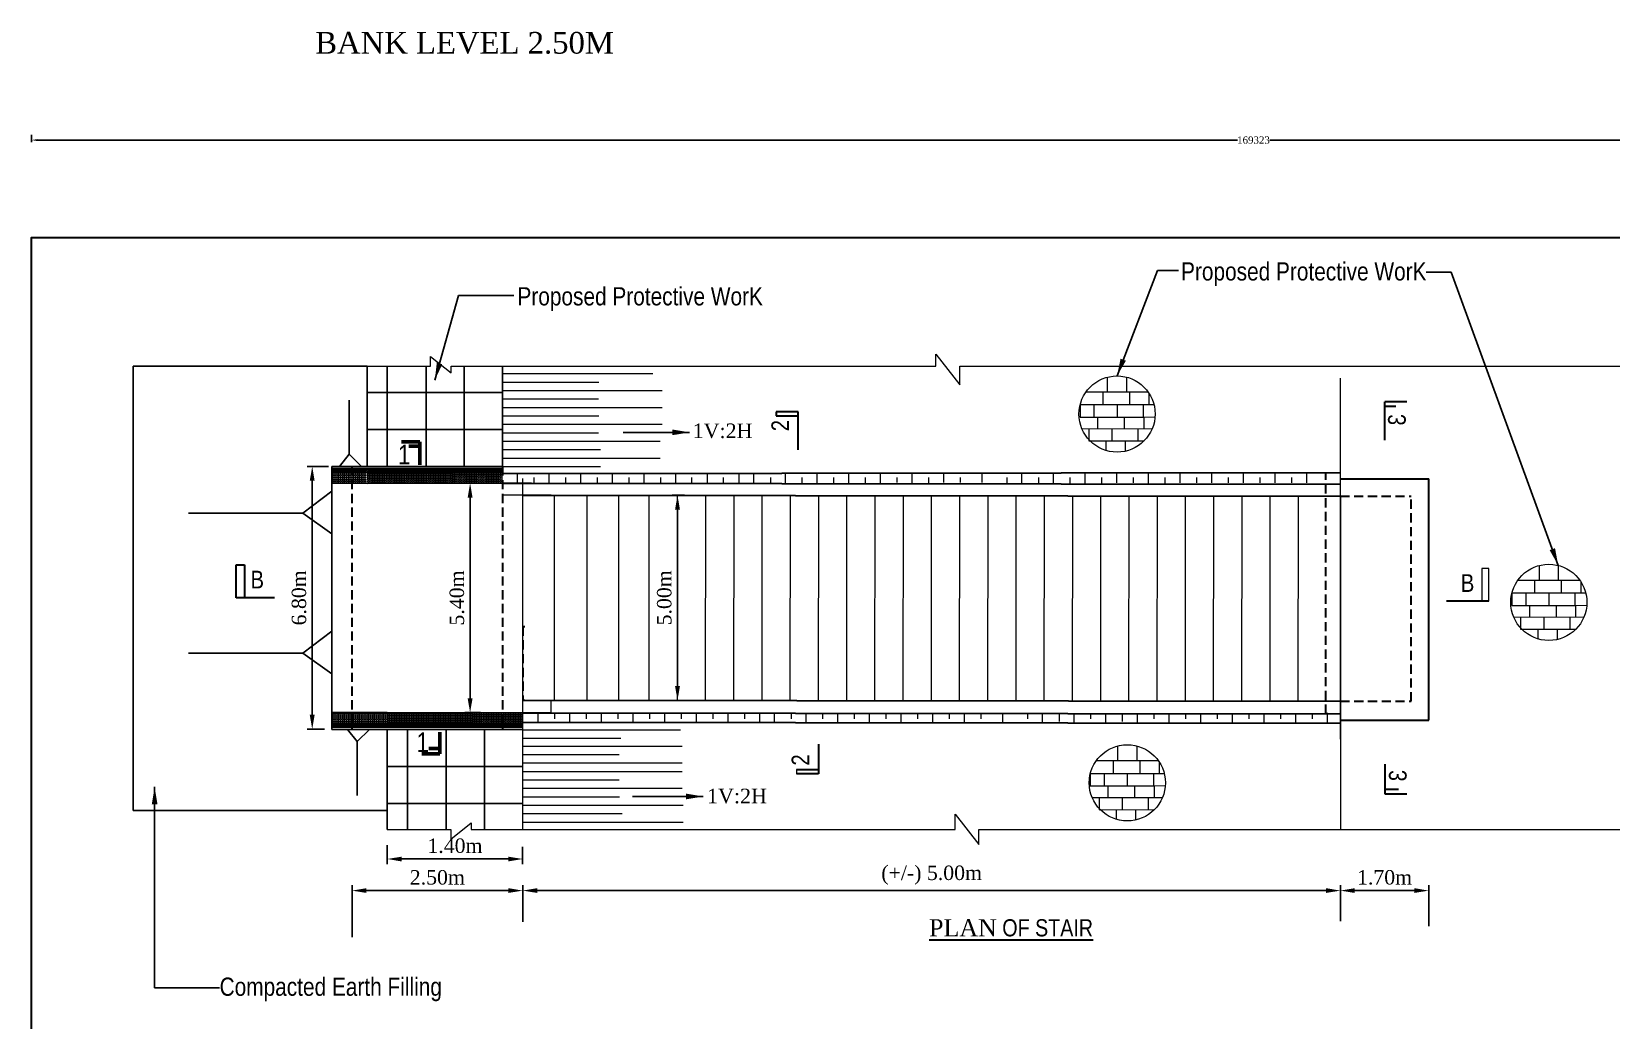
# Model space of a CAD drawing. Header units: metres. Extents: x -1354 to 3686, y -9962 to -7697.
# Drawn here: x 2521.2 to 2630.7, y -7777.9 to -7709.4 of the extents above; entities that cross this region are included whole.
import ezdxf

# ---------------------------------------------------------------- set-up
doc = ezdxf.new("R2010")
doc.units = ezdxf.units.M
doc.linetypes.add('DASHEDX2', pattern=[38.1, 25.4, -12.7])
doc.layers.add('Blocks', color=11, linetype='Continuous', lineweight=9)
doc.layers.add('Layer1', color=7, linetype='Continuous', lineweight=13)
doc.layers.add('LINE', color=7, linetype='Continuous')
doc.styles.get("Standard").update_dxf_attribs({"font": 'times.ttf'})
doc.styles.add('TIMES', font='ARIALN.TTF')
doc.dimstyles.get("Standard").update_dxf_attribs({"dimtxt": 0.5, "dimasz": 0.4075, "dimexe": 0.364, "dimexo": 0.219, "dimgap": 0.09, "dimtad": 0, "dimdec": 0, "dimlfac": 1000, "dimzin": 0, "dimdsep": 46, "dimtxsty": 'Standard', "dimcen": 0.09, "dimadec": 0, "dimazin": 0, "dimtfac": 1, "dimtdec": 0, "dimtofl": 0, "dimtmove": 0, "dimatfit": 3, "dimfxl": 1, "dimtolj": 1, "dimtzin": 0, "dimarcsym": 0})
pattern_1 = [(45, (1532.487, -7298.9254), (-2.245064, 2.245064), [])]
pattern_2 = [(45, (1532.48708, -7298.925365), (-0.0377170757, 0.0377170757), [])]
pattern_3 = [(0, (1532.48708, -7298.92536), (0, 0.129921), [0.094488, -0.035433]), (90, (1532.48708, -7298.92536), (-0.129921, 8e-18), [0.094488, -0.035433])]

# ---------------------------------------------------------------- blocks, each defined once
blk = doc.blocks.new('*D1041')
at = {"layer": 'Defpoints', "color": 0, "lineweight": -3}
for p in [(2611.88, -7768.87), (2555.23, -7770.86), (2611.88, -7771.2)]:
    blk.add_point(p, dxfattribs=at)
at = {"layer": 'Layer1', "color": 0, "lineweight": -2}
for p, q in [((2555.23, -7770.64), (2555.23, -7768.5)), ((2611.88, -7770.98), (2611.88, -7768.5))]:
    blk.add_line(p, q, dxfattribs=at)
at = {"layer": 'Layer1', "color": 7, "lineweight": -2}
blk.add_line((2556.23, -7768.87), (2610.88, -7768.87), dxfattribs=at)
at = {"layer": 'Layer1', "color": 7, "lineweight": -3}
for points in [[(2556.23, -7768.7), (2556.23, -7769.03), (2555.23, -7768.87)], [(2610.88, -7768.7), (2610.88, -7769.03), (2611.88, -7768.87)]]:
    blk.add_solid(points, dxfattribs=at)
at = {"layer": 'Layer1', "color": 0, "lineweight": 30, "insert": (2583.56, -7767.8), "char_height": 1, "attachment_point": 5}
blk.add_mtext('\\A1;(+/-) 5.00m', dxfattribs=at)
blk = doc.blocks.new('*D1042')
at = {"layer": 'Defpoints', "color": 0, "lineweight": -3}
for p in [(2618, -7768.87), (2611.88, -7771.2), (2618, -7771.55)]:
    blk.add_point(p, dxfattribs=at)
at = {"layer": 'Layer1', "color": 0, "lineweight": -2}
for p, q in [((2611.88, -7770.98), (2611.88, -7768.5)), ((2618, -7771.33), (2618, -7768.5))]:
    blk.add_line(p, q, dxfattribs=at)
at = {"layer": 'Layer1', "color": 7, "lineweight": -2}
blk.add_line((2612.88, -7768.87), (2617, -7768.87), dxfattribs=at)
at = {"layer": 'Layer1', "color": 7, "lineweight": -3}
for points in [[(2612.88, -7768.7), (2612.88, -7769.03), (2611.88, -7768.87)], [(2617, -7768.7), (2617, -7769.03), (2618, -7768.87)]]:
    blk.add_solid(points, dxfattribs=at)
at = {"layer": 'Layer1', "color": 0, "lineweight": 30, "insert": (2614.94, -7767.96), "char_height": 1, "attachment_point": 5}
blk.add_mtext('\\A1;1.70m', dxfattribs=at)
blk = doc.blocks.new('*D1043')
at = {"layer": 'Defpoints', "color": 0, "lineweight": -3}
for p in [(2555.23, -7768.87), (2555.23, -7771.24), (2543.4, -7772.31)]:
    blk.add_point(p, dxfattribs=at)
at = {"layer": 'Layer1', "color": 0, "lineweight": -2}
for p, q in [((2543.4, -7772.09), (2543.4, -7768.5)), ((2555.23, -7771.02), (2555.23, -7768.5))]:
    blk.add_line(p, q, dxfattribs=at)
at = {"layer": 'Layer1', "color": 7, "lineweight": -2}
blk.add_line((2544.4, -7768.87), (2554.23, -7768.87), dxfattribs=at)
at = {"layer": 'Layer1', "color": 7, "lineweight": -3}
for points in [[(2544.4, -7768.7), (2544.4, -7769.03), (2543.4, -7768.87)], [(2554.23, -7768.7), (2554.23, -7769.03), (2555.23, -7768.87)]]:
    blk.add_solid(points, dxfattribs=at)
at = {"layer": 'Layer1', "color": 0, "lineweight": 30, "insert": (2549.31, -7767.96), "char_height": 1, "attachment_point": 5}
blk.add_mtext('\\A1;2.50m', dxfattribs=at)
blk = doc.blocks.new('*D1052')
at = {"layer": 'Defpoints', "color": 0, "lineweight": -3}
for p in [(2566.66, -7741.5), (2565.95, -7755.7), (2566.65, -7755.7)]:
    blk.add_point(p, dxfattribs=at)
at = {"layer": 'Layer1', "color": 0, "lineweight": -2}
for p, q in [((2566.44, -7741.5), (2565.59, -7741.5)), ((2566.43, -7755.7), (2565.59, -7755.7))]:
    blk.add_line(p, q, dxfattribs=at)
at = {"layer": 'Layer1', "color": 7, "lineweight": -2}
blk.add_line((2565.95, -7742.5), (2565.95, -7754.7), dxfattribs=at)
at = {"layer": 'Layer1', "color": 7, "lineweight": -3}
for points in [[(2565.78, -7742.5), (2566.12, -7742.5), (2565.95, -7741.5)], [(2565.78, -7754.7), (2566.12, -7754.7), (2565.95, -7755.7)]]:
    blk.add_solid(points, dxfattribs=at)
at = {"layer": 'Layer1', "color": 0, "lineweight": 30, "insert": (2565.04, -7748.6), "char_height": 1, "attachment_point": 5, "rotation": 90}
blk.add_mtext('\\A1;5.00m', dxfattribs=at)
blk = doc.blocks.new('*D1053')
at = {"layer": 'Defpoints', "color": 0, "lineweight": -3}
for p in [(2552.52, -7740.66), (2551.58, -7756.55), (2552.52, -7756.55)]:
    blk.add_point(p, dxfattribs=at)
at = {"layer": 'Layer1', "color": 0, "lineweight": -2}
for p, q in [((2552.3, -7740.66), (2551.22, -7740.66)), ((2552.3, -7756.55), (2551.22, -7756.55))]:
    blk.add_line(p, q, dxfattribs=at)
at = {"layer": 'Layer1', "color": 7, "lineweight": -2}
blk.add_line((2551.58, -7741.66), (2551.58, -7755.55), dxfattribs=at)
at = {"layer": 'Layer1', "color": 7, "lineweight": -3}
for points in [[(2551.41, -7741.66), (2551.75, -7741.66), (2551.58, -7740.66)], [(2551.41, -7755.55), (2551.75, -7755.55), (2551.58, -7756.55)]]:
    blk.add_solid(points, dxfattribs=at)
at = {"layer": 'Layer1', "color": 0, "lineweight": 30, "insert": (2550.67, -7748.61), "char_height": 1, "attachment_point": 5, "rotation": 90}
blk.add_mtext('\\A1;5.40m', dxfattribs=at)
blk = doc.blocks.new('*D1056')
at = {"layer": 'Defpoints', "color": 0, "lineweight": -3}
for p in [(2541.99, -7739.5), (2540.64, -7757.7), (2541.72, -7757.7)]:
    blk.add_point(p, dxfattribs=at)
at = {"layer": 'Layer1', "color": 0, "lineweight": -2}
for p, q in [((2541.78, -7739.5), (2540.28, -7739.5)), ((2541.5, -7757.7), (2540.28, -7757.7))]:
    blk.add_line(p, q, dxfattribs=at)
at = {"layer": 'Layer1', "color": 7, "lineweight": -2}
blk.add_line((2540.64, -7740.5), (2540.64, -7756.7), dxfattribs=at)
at = {"layer": 'Layer1', "color": 7, "lineweight": -3}
for points in [[(2540.47, -7740.5), (2540.81, -7740.5), (2540.64, -7739.5)], [(2540.47, -7756.7), (2540.81, -7756.7), (2540.64, -7757.7)]]:
    blk.add_solid(points, dxfattribs=at)
at = {"layer": 'Layer1', "color": 0, "lineweight": 30, "insert": (2539.73, -7748.6), "char_height": 1, "attachment_point": 5, "rotation": 90}
blk.add_mtext('\\A1;6.80m', dxfattribs=at)
blk = doc.blocks.new('*D1057')
at = {"layer": 'Defpoints', "color": 0, "lineweight": -3}
for p in [(2545.84, -7765.5), (2555.22, -7765.64), (2555.22, -7766.68)]:
    blk.add_point(p, dxfattribs=at)
at = {"layer": 'Layer1', "color": 0, "lineweight": -2}
for p, q in [((2545.84, -7765.72), (2545.84, -7767.05)), ((2555.22, -7765.85), (2555.22, -7767.05))]:
    blk.add_line(p, q, dxfattribs=at)
at = {"layer": 'Layer1', "color": 7, "lineweight": -2}
blk.add_line((2546.84, -7766.68), (2554.22, -7766.68), dxfattribs=at)
at = {"layer": 'Layer1', "color": 7, "lineweight": -3}
for points in [[(2546.84, -7766.52), (2546.84, -7766.85), (2545.84, -7766.68)], [(2554.22, -7766.52), (2554.22, -7766.85), (2555.22, -7766.68)]]:
    blk.add_solid(points, dxfattribs=at)
at = {"layer": 'Layer1', "color": 0, "lineweight": 30, "insert": (2550.53, -7765.77), "char_height": 1, "attachment_point": 5}
blk.add_mtext('\\A1;1.40m', dxfattribs=at)
blk = doc.blocks.new('*D1058')
at = {"color": 0, "lineweight": -2, "ltscale": 0.5}
for p, q in [((2521.2, -7717.06), (2521.2, -7716.55)), ((2521.6, -7716.91), (2604.74, -7716.91)), ((2690.11, -7716.91), (2606.98, -7716.91)), ((2690.52, -7717.06), (2690.52, -7716.55))]:
    blk.add_line(p, q, dxfattribs=at)
at = {"color": 0, "linetype": 'Continuous', "lineweight": -3, "ltscale": 0.5}
for points in [[(2521.6, -7716.84), (2521.6, -7716.98), (2521.2, -7716.91)], [(2690.11, -7716.84), (2690.11, -7716.98), (2690.52, -7716.91)]]:
    blk.add_solid(points, dxfattribs=at)
at = {"layer": 'Defpoints', "color": 0, "linetype": 'Continuous', "lineweight": -3, "ltscale": 0.5}
for p in [(2690.52, -7716.91), (2521.2, -7723.65), (2690.52, -7723.65)]:
    blk.add_point(p, dxfattribs=at)
at = {"color": 0, "linetype": 'Continuous', "lineweight": -3, "ltscale": 0.5, "insert": (2605.86, -7716.91), "char_height": 0.5, "attachment_point": 5}
blk.add_mtext('\\A1;169323', dxfattribs=at)

msp = doc.modelspace()

# ---------------------------------------------------------------- hatches: boundary and pattern name
at = {"linetype": 'Continuous', "lineweight": -3, "ltscale": 0.5}
h = msp.add_hatch(dxfattribs=at)
h.set_pattern_fill('ANSI31', color=0, style=0)
h.set_pattern_definition(pattern_1)
edge = h.paths.add_edge_path()
edge.add_line((2553.818746, -7739.642088), (2541.994523, -7739.642088))
edge.add_line((2541.994523, -7739.905502), (2553.842334, -7739.905502))
h = msp.add_hatch(dxfattribs=at)
h.set_pattern_fill('ANSI31', color=0, style=0)
h.set_pattern_definition(pattern_1)
edge = h.paths.add_edge_path()
edge.add_line((2553.818746, -7739.642088), (2541.994523, -7739.642088))
edge.add_line((2541.994523, -7739.905502), (2553.842334, -7739.905502))
at = {"linetype": 'ByBlock', "lineweight": 5, "ltscale": 0.5}
h = msp.add_hatch(dxfattribs=at)
h.set_pattern_fill('ANGLE', color=0, scale=0.0186, style=0)
h.set_pattern_definition(pattern_3)
h.paths.add_polyline_path([(2541.994523, -7739.905502), (2544.438929, -7739.905502), (2544.438929, -7740.66218), (2541.994523, -7740.66218)])
h = msp.add_hatch(dxfattribs=at)
h.set_pattern_fill('ANGLE', color=0, scale=0.0186, style=0)
h.set_pattern_definition(pattern_3)
h.paths.add_polyline_path([(2541.994523, -7756.5417), (2545.890309, -7756.5417), (2545.890309, -7757.298047), (2541.994523, -7757.298047)])
at = {"layer": 'Blocks', "linetype": 'ByBlock', "lineweight": 5, "ltscale": 0.5}
h = msp.add_hatch(dxfattribs=at)
h.set_pattern_fill('ANSI31', color=0, scale=0.0168, style=0)
h.set_pattern_definition(pattern_2)
h.paths.add_polyline_path([(2541.994523, -7739.642088), (2544.435315, -7739.642088), (2544.435315, -7739.905502), (2541.994523, -7739.905502)])
h = msp.add_hatch(dxfattribs=at)
h.set_pattern_fill('ANGLE', color=0, scale=0.0168, style=0)
h.set_pattern_definition([(0, (4669.07142, -4663.59267), (0, 0.117348), [0.085344, -0.032004]), (90, (4669.07142, -4663.59267), (-0.117348, 7e-18), [0.085344, -0.032004])])
h.paths.add_polyline_path([(2550.363123, -7740.186435), (2549.200481, -7740.186435), (2549.200481, -7740.662192), (2550.363123, -7740.662195)])
h.paths.add_polyline_path([(2550.363123, -7739.904664), (2549.200481, -7739.904664), (2549.200481, -7740.186435), (2550.363123, -7740.186435)])
h.paths.add_polyline_path([(2549.200481, -7739.904664), (2544.441755, -7739.904664), (2544.441755, -7740.186435), (2549.200481, -7740.186435)])
h.paths.add_polyline_path([(2549.200481, -7740.186435), (2544.441755, -7740.186435), (2544.441755, -7740.66218), (2549.200481, -7740.662192)])
h = msp.add_hatch(dxfattribs=at)
h.set_pattern_fill('ANSI31', color=0, scale=0.0168, style=0)
h.set_pattern_definition([(45, (4669.07142, -4663.59267), (-0.0377170757, 0.0377170757), [])])
h.paths.add_polyline_path([(2549.200481, -7739.639525), (2544.441756, -7739.639525), (2544.441756, -7739.904664), (2549.200481, -7739.904664)])
h.paths.add_polyline_path([(2550.363123, -7739.639525), (2549.200481, -7739.639525), (2549.200481, -7739.904664), (2550.363123, -7739.904664)])
h = msp.add_hatch(dxfattribs=at)
h.set_pattern_fill('ANSI31', color=0, scale=0.0168, style=0)
h.set_pattern_definition([(45, (1347.103824, -7738.30345), (-0.0377170757, 0.0377170757), [])])
h.paths.add_polyline_path([(2552.431566, -7739.904664), (2552.431566, -7739.639322), (2550.363123, -7739.639525), (2550.363123, -7739.904664)])
h.paths.add_polyline_path([(2552.431566, -7739.639322), (2552.431566, -7739.904664), (2553.831871, -7739.904664), (2553.831845, -7739.639184)])
h = msp.add_hatch(dxfattribs=at)
h.set_pattern_fill('ANGLE', color=0, scale=0.0168, style=0)
h.set_pattern_definition([(0, (1347.10382, -7738.30345), (0, 0.117348), [0.085344, -0.032004]), (90, (1347.10382, -7738.30345), (-0.117348, 7e-18), [0.085344, -0.032004])])
h.paths.add_polyline_path([(2550.363123, -7740.655609), (2552.431566, -7740.653314), (2552.431566, -7739.904664), (2550.363123, -7739.904664)])
h.paths.add_polyline_path([(2552.431566, -7740.653314), (2553.831944, -7740.65176), (2553.831871, -7739.904664), (2552.431566, -7739.904664)])
h = msp.add_hatch(dxfattribs=at)
h.set_pattern_fill('ANSI31', color=0, scale=0.0168, style=0)
h.set_pattern_definition(pattern_2)
h.paths.add_polyline_path([(2541.994523, -7757.298047), (2545.838402, -7757.298047), (2545.838402, -7757.561461), (2541.994523, -7757.561461)])
h = msp.add_hatch(dxfattribs=at)
h.set_pattern_fill('ANGLE', color=0, scale=0.0168, style=0)
h.set_pattern_definition([(0, (4670.47462, -4680.20207), (0, 0.117348), [0.085344, -0.032004]), (90, (4670.47462, -4680.20207), (-0.117348, 7e-18), [0.085344, -0.032004])])
h.paths.add_polyline_path([(2551.766324, -7756.795831), (2550.603682, -7756.795831), (2550.603682, -7757.271588), (2551.766324, -7757.271591)])
h.paths.add_polyline_path([(2551.766325, -7756.51406), (2550.603682, -7756.51406), (2550.603682, -7756.795831), (2551.766324, -7756.795831)])
h.paths.add_polyline_path([(2550.603682, -7756.51406), (2545.844957, -7756.51406), (2545.844957, -7756.795831), (2550.603682, -7756.795831)])
h.paths.add_polyline_path([(2550.603682, -7756.795831), (2545.844957, -7756.795831), (2545.844956, -7757.271576), (2550.603682, -7757.271588)])
h = msp.add_hatch(dxfattribs=at)
h.set_pattern_fill('ANSI31', color=0, scale=0.0168, style=0)
h.set_pattern_definition([(45, (4670.482634, -4681.223275), (-0.0377170757, 0.0377170757), [])])
h.paths.add_polyline_path([(2550.611696, -7757.270128), (2545.852971, -7757.270128), (2545.852971, -7757.535266), (2550.611696, -7757.535266)])
h.paths.add_polyline_path([(2551.774339, -7757.270128), (2550.611696, -7757.270128), (2550.611696, -7757.535266), (2551.774339, -7757.535266)])
h = msp.add_hatch(dxfattribs=at)
h.set_pattern_fill('ANGLE', color=0, scale=0.0168, style=0)
h.set_pattern_definition([(0, (1348.50703, -7754.91285), (0, 0.117348), [0.085344, -0.032004]), (90, (1348.50703, -7754.91285), (-0.117348, 7e-18), [0.085344, -0.032004])])
h.paths.add_polyline_path([(2551.766325, -7757.265005), (2553.834768, -7757.26271), (2553.834768, -7756.51406), (2551.766325, -7756.51406)])
h.paths.add_polyline_path([(2553.834768, -7757.26271), (2555.235146, -7757.261155), (2555.235073, -7756.51406), (2553.834768, -7756.51406)])
h = msp.add_hatch(dxfattribs=at)
h.set_pattern_fill('ANSI31', color=0, scale=0.0168, style=0)
h.set_pattern_definition([(45, (1348.51504, -7755.934054), (-0.0377170757, 0.0377170757), [])])
h.paths.add_polyline_path([(2553.842782, -7757.535266), (2553.842782, -7757.269924), (2551.774339, -7757.270128), (2551.774339, -7757.535266)])
h.paths.add_polyline_path([(2553.842782, -7757.269924), (2553.842782, -7757.535266), (2555.243087, -7757.535266), (2555.243061, -7757.269787)])

# ---------------------------------------------------------------- linework, layer by layer
at = {"color": 0, "linetype": 'Continuous', "lineweight": -3, "ltscale": 0.5}
for p, q in [((2544.437032, -7732.563736), (2528.231531, -7732.563736)), ((2528.231531, -7732.563736), (2528.231531, -7763.334445)), ((2544.438147, -7739.49968), (2544.438147, -7732.563736)), ((2545.838079, -7739.49968), (2545.838079, -7732.563736)), ((2548.530312, -7739.49968), (2548.530312, -7732.563736)), ((2551.171534, -7739.49968), (2551.171534, -7732.563736)), ((2553.827522, -7739.49968), (2553.817909, -7732.563736)), ((2544.437743, -7734.374016), (2553.81862, -7734.374016)), ((2543.203868, -7738.647704), (2543.203868, -7734.925346)), ((2544.437032, -7736.936848), (2553.817909, -7736.936848)), ((2542.525081, -7739.49968), (2543.203868, -7738.647704)), ((2543.203868, -7738.647704), (2544.053817, -7739.49968)), ((2544.438984, -7739.49968), (2541.994523, -7739.49968)), ((2541.994523, -7739.49968), (2541.994523, -7757.704952)), ((2553.818746, -7739.642088), (2541.994523, -7739.642088)), ((2541.994523, -7739.905502), (2553.842334, -7739.905502)), ((2544.438147, -7739.49968), (2553.828359, -7739.49968)), ((2544.438929, -7740.66218), (2541.994523, -7740.66218)), ((2541.994523, -7741.207766), (2539.999297, -7742.735315)), ((2611.882338, -7741.562809), (2611.882338, -7758.384134)), ((2539.999297, -7742.735315), (2532.07481, -7742.735315)), ((2539.999297, -7742.735315), (2541.994523, -7744.178155)), ((2541.994523, -7750.901749), (2539.999297, -7752.429297)), ((2539.999297, -7752.429297), (2532.07481, -7752.429297)), ((2539.999297, -7752.429297), (2541.994523, -7753.872138)), ((2545.83914, -7756.5417), (2541.994523, -7756.5417)), ((2555.219279, -7757.298047), (2541.994523, -7757.298047)), ((2541.994523, -7757.561461), (2555.242867, -7757.561461)), ((2541.994523, -7757.704952), (2555.242708, -7757.704952)), ((2543.079346, -7757.704952), (2543.758133, -7758.556929)), ((2543.758133, -7758.556929), (2544.608082, -7757.704952)), ((2543.758133, -7758.556929), (2543.758133, -7762.279287)), ((2545.838402, -7764.640145), (2545.838402, -7757.704952)), ((2547.23945, -7764.640145), (2547.23945, -7757.704952)), ((2549.931682, -7764.640145), (2549.931682, -7757.704952)), ((2552.572905, -7757.704952), (2552.572905, -7764.640145)), ((2545.838402, -7760.267785), (2555.219279, -7760.267785)), ((2545.837692, -7762.830617), (2555.218568, -7762.830617)), ((2528.231531, -7763.334445), (2545.838402, -7763.334445))]:
    msp.add_line(p, q, dxfattribs=at)
at = {"layer": 'Blocks', "color": 0, "lineweight": 13, "ltscale": 0.05}
for p, q in [((2548.836472, -7732.563736), (2548.836472, -7731.888632)), ((2548.836472, -7731.888632), (2550.261471, -7733.018419)), ((2583.849967, -7732.563736), (2583.849967, -7731.739485)), ((2583.849967, -7731.739485), (2585.503081, -7733.846021)), ((2544.437032, -7732.563736), (2548.836472, -7732.563736)), ((2550.261471, -7732.563736), (2553.827487, -7732.563736)), ((2550.261471, -7733.018419), (2550.261471, -7732.563736)), ((2553.82028, -7733.070341), (2564.239047, -7733.070341)), ((2553.827487, -7732.563736), (2583.849967, -7732.563736)), ((2585.503081, -7733.846021), (2585.503081, -7732.563736)), ((2585.503081, -7732.563736), (2639.504521, -7732.563736)), ((2595.723788, -7733.324201), (2595.723731, -7734.333697)), ((2597.057625, -7733.317108), (2597.057565, -7734.334133)), ((2553.828547, -7733.674486), (2560.502588, -7733.674486)), ((2553.828547, -7734.252807), (2564.880252, -7734.252807)), ((2594.261825, -7734.333218), (2598.54775, -7734.334621)), ((2595.417168, -7734.333596), (2595.417138, -7735.261035)), ((2597.265243, -7734.334201), (2597.265213, -7735.26164)), ((2598.611298, -7734.427216), (2598.611298, -7735.262081)), ((2611.880534, -7741.560009), (2611.880534, -7733.388891)), ((2553.828547, -7734.831129), (2560.48046, -7734.831129)), ((2553.828547, -7735.421922), (2564.880733, -7735.421922)), ((2598.966602, -7735.242905), (2593.841461, -7735.244952)), ((2593.841461, -7735.244952), (2593.841461, -7736.08344)), ((2594.803604, -7735.244568), (2594.803604, -7736.079432)), ((2596.404032, -7735.243928), (2596.404032, -7736.078793)), ((2598.212664, -7735.243206), (2598.212664, -7736.07807)), ((2553.828547, -7736.000244), (2560.509717, -7736.000244)), ((2553.828547, -7736.578565), (2564.880733, -7736.578565)), ((2593.841461, -7736.08344), (2599.040949, -7736.061782)), ((2593.841461, -7736.08344), (2598.254542, -7736.084885)), ((2595.060382, -7736.083839), (2595.060382, -7736.918704)), ((2596.908457, -7736.084444), (2596.908457, -7736.919309)), ((2598.254542, -7736.084885), (2598.254542, -7736.91975)), ((2553.828547, -7737.169359), (2560.477191, -7737.169359)), ((2553.828547, -7737.74768), (2564.746605, -7737.74768)), ((2598.826666, -7736.920486), (2593.974954, -7736.904261)), ((2594.446849, -7736.902237), (2594.446849, -7737.737101)), ((2594.446849, -7737.737101), (2598.288684, -7737.721098)), ((2595.634364, -7737.732155), (2595.634364, -7738.397824)), ((2596.047276, -7736.901597), (2596.047276, -7737.736462)), ((2596.970058, -7737.726591), (2596.970058, -7738.451273)), ((2597.855908, -7736.900875), (2597.855908, -7737.735739)), ((2553.828547, -7738.326001), (2560.624228, -7738.326001)), ((2553.828547, -7738.937653), (2564.746605, -7738.937653)), ((2553.828547, -7739.515974), (2560.624228, -7739.515974)), ((2584.397403, -7740.622434), (2584.397403, -7739.948499)), ((2587.061543, -7740.619882), (2587.061543, -7739.945398)), ((2589.812014, -7740.657337), (2589.812014, -7739.942196)), ((2592.004554, -7740.654785), (2592.004554, -7739.939643)), ((2594.197094, -7740.652232), (2594.197094, -7739.937091)), ((2596.389634, -7740.64968), (2596.389634, -7739.934539)), ((2598.582174, -7740.65989), (2598.582174, -7739.931986)), ((2600.774714, -7740.644575), (2600.774714, -7739.929434)), ((2602.967254, -7740.642023), (2602.967254, -7739.926881)), ((2605.159794, -7740.63947), (2605.159794, -7739.924329)), ((2607.352335, -7740.636918), (2607.352335, -7739.921776)), ((2609.544875, -7740.64968), (2609.544875, -7739.919224)), ((2554.864852, -7740.65989), (2554.864852, -7739.98288)), ((2555.230321, -7756.552122), (2555.228728, -7740.341129)), ((2556.027858, -7740.658536), (2556.027858, -7740.265272)), ((2557.057392, -7740.657337), (2557.057392, -7739.980327)), ((2558.220398, -7740.655983), (2558.220398, -7740.265272)), ((2559.249932, -7740.654785), (2559.249932, -7739.977775)), ((2560.412938, -7740.653431), (2560.412938, -7740.265272)), ((2561.442472, -7740.652232), (2561.442472, -7739.975222)), ((2562.605478, -7740.650879), (2562.605478, -7740.265272)), ((2563.635012, -7740.64968), (2563.635012, -7739.97267)), ((2564.798018, -7740.648326), (2564.798018, -7740.265272)), ((2565.827552, -7740.65989), (2565.827552, -7739.970117)), ((2566.93912, -7740.648326), (2566.93912, -7740.265272)), ((2568.020092, -7740.644575), (2568.020092, -7739.967565)), ((2569.148407, -7740.648326), (2569.148407, -7740.265272)), ((2570.212632, -7740.642023), (2570.212632, -7739.965012)), ((2571.242163, -7740.637749), (2571.242163, -7739.963814)), ((2572.405169, -7740.636395), (2572.405169, -7740.265272)), ((2573.434703, -7740.635197), (2573.434703, -7739.961262)), ((2574.597709, -7740.633843), (2574.597709, -7740.265272)), ((2575.627243, -7740.632644), (2575.627243, -7739.958709)), ((2576.790249, -7740.63129), (2576.790249, -7740.265272)), ((2577.819783, -7740.630092), (2577.819783, -7739.956157)), ((2578.982789, -7740.628738), (2578.982789, -7740.265272)), ((2580.012323, -7740.627539), (2580.012323, -7739.953604)), ((2581.175329, -7740.626185), (2581.175329, -7740.265272)), ((2582.204863, -7740.637749), (2582.204863, -7739.951052)), ((2583.367869, -7740.636395), (2583.367869, -7740.265272)), ((2585.560409, -7740.62108), (2585.560409, -7740.265272)), ((2588.78248, -7740.658536), (2588.78248, -7740.265272)), ((2590.97502, -7740.655983), (2590.97502, -7740.265272)), ((2593.16756, -7740.653431), (2593.16756, -7740.265272)), ((2595.3601, -7740.650879), (2595.3601, -7740.265272)), ((2597.55264, -7740.648326), (2597.55264, -7740.265272)), ((2599.74518, -7740.658536), (2599.74518, -7740.265272)), ((2601.93772, -7740.643221), (2601.93772, -7740.265272)), ((2604.13026, -7740.640669), (2604.13026, -7740.265272)), ((2606.3228, -7740.638116), (2606.3228, -7740.265272)), ((2608.51534, -7740.635564), (2608.51534, -7740.265272)), ((2557.199076, -7741.48634), (2553.827713, -7741.486315)), ((2625.64165, -7746.363991), (2625.641593, -7747.373487)), ((2626.975486, -7746.356898), (2626.975427, -7747.373923)), ((2622.15369, -7746.57831), (2621.676132, -7746.57831)), ((2621.676132, -7746.57831), (2621.676132, -7748.82751)), ((2622.15369, -7748.82751), (2622.15369, -7746.57831)), ((2624.179687, -7747.373008), (2628.465611, -7747.374411)), ((2625.33503, -7747.373386), (2625.334999, -7748.300825)), ((2627.183105, -7747.373991), (2627.183074, -7748.30143)), ((2628.529159, -7747.467006), (2628.529159, -7748.301871)), ((2628.884464, -7748.282694), (2623.759323, -7748.284742)), ((2623.759323, -7748.284742), (2623.759323, -7749.12323)), ((2624.721466, -7748.284358), (2624.721466, -7749.119222)), ((2626.321893, -7748.283718), (2626.321893, -7749.118583)), ((2628.130526, -7748.282996), (2628.130526, -7749.11786)), ((2623.759323, -7749.12323), (2628.95881, -7749.101572)), ((2623.759323, -7749.12323), (2628.172404, -7749.124675)), ((2624.978244, -7749.123629), (2624.978244, -7749.958494)), ((2626.826319, -7749.124234), (2626.826319, -7749.959099)), ((2628.172404, -7749.124675), (2628.172404, -7749.95954)), ((2628.744527, -7749.960276), (2623.892816, -7749.944051)), ((2624.36471, -7749.942027), (2624.36471, -7750.776891)), ((2624.36471, -7750.776891), (2628.206546, -7750.760888)), ((2625.552226, -7750.771945), (2625.552226, -7751.437614)), ((2625.965138, -7749.941387), (2625.965138, -7750.776252)), ((2626.88792, -7750.766381), (2626.88792, -7751.491063)), ((2627.77377, -7749.940665), (2627.77377, -7750.775529)), ((2557.20088, -7756.554309), (2557.20088, -7755.691877)), ((2555.235011, -7764.640145), (2555.243987, -7756.552137)), ((2556.273518, -7756.556398), (2556.273518, -7757.218181)), ((2557.436524, -7756.557752), (2557.436524, -7756.986476)), ((2558.466058, -7756.55895), (2558.466058, -7757.220733)), ((2559.629064, -7756.560304), (2559.629064, -7756.986476)), ((2560.658598, -7756.561503), (2560.658598, -7757.223286)), ((2561.821604, -7756.562856), (2561.821604, -7756.986476)), ((2562.851138, -7756.564055), (2562.851138, -7757.225838)), ((2564.014144, -7756.565409), (2564.014144, -7756.986476)), ((2565.043678, -7756.566607), (2565.043678, -7757.228391)), ((2566.206684, -7756.567961), (2566.206684, -7756.986476)), ((2567.236218, -7756.556398), (2567.236218, -7757.230943)), ((2568.399224, -7756.557752), (2568.399224, -7756.986476)), ((2569.428758, -7756.571712), (2569.428758, -7757.233496)), ((2570.591764, -7756.573066), (2570.591764, -7756.986476)), ((2571.621298, -7756.574265), (2571.621298, -7757.236048)), ((2572.650829, -7756.578538), (2572.650829, -7757.237247)), ((2573.813835, -7756.579892), (2573.813835, -7756.986476)), ((2574.843369, -7756.581091), (2574.843369, -7757.239799)), ((2576.006375, -7756.582445), (2576.006375, -7756.986476)), ((2577.035909, -7756.583643), (2577.035909, -7757.242351)), ((2578.198915, -7756.584997), (2578.198915, -7756.986476)), ((2579.228449, -7756.586196), (2579.228449, -7757.244904)), ((2580.391455, -7756.58755), (2580.391455, -7756.986476)), ((2581.420989, -7756.588748), (2581.420989, -7757.247456)), ((2582.583995, -7756.590102), (2582.583995, -7756.986476)), ((2583.613529, -7756.578538), (2583.613529, -7757.250009)), ((2584.776535, -7756.579892), (2584.776535, -7756.986476)), ((2585.806069, -7756.593853), (2585.806069, -7757.252561)), ((2586.969075, -7756.595207), (2586.969075, -7756.986476)), ((2588.470209, -7756.596406), (2588.470209, -7757.255663)), ((2590.191146, -7756.595896), (2590.191146, -7756.986476)), ((2591.22068, -7756.597094), (2591.22068, -7757.258865)), ((2592.383686, -7756.598448), (2592.383686, -7757.162974)), ((2593.41322, -7756.599647), (2593.41322, -7757.261417)), ((2594.576226, -7756.601001), (2594.576226, -7756.986476)), ((2595.60576, -7756.602199), (2595.60576, -7757.26397)), ((2596.768766, -7756.603553), (2596.768766, -7757.168079)), ((2597.7983, -7756.604752), (2597.7983, -7757.266522)), ((2598.961306, -7756.606106), (2598.961306, -7756.986476)), ((2599.99084, -7756.607304), (2599.99084, -7757.269074)), ((2601.153846, -7756.608658), (2601.153846, -7756.986476)), ((2602.18338, -7756.609857), (2602.18338, -7757.271627)), ((2603.346386, -7756.611211), (2603.346386, -7756.986476)), ((2604.37592, -7756.574265), (2604.37592, -7757.274179)), ((2605.538926, -7756.575619), (2605.538926, -7756.986476)), ((2606.568461, -7756.576817), (2606.568461, -7757.276732)), ((2607.731466, -7756.578171), (2607.731466, -7756.986476)), ((2608.761001, -7756.57937), (2608.761001, -7757.279284)), ((2609.924006, -7756.580724), (2609.924006, -7756.986476)), ((2610.953541, -7756.566607), (2610.953541, -7757.281837)), ((2611.882338, -7756.627978), (2611.882338, -7764.640145)), ((2555.229917, -7757.732398), (2566.147975, -7757.732398)), ((2555.229917, -7758.310719), (2562.025598, -7758.310719)), ((2555.230321, -7758.87788), (2566.282508, -7758.87788)), ((2555.230321, -7759.456201), (2561.911491, -7759.456201)), ((2596.434593, -7758.857639), (2596.434536, -7759.867135)), ((2597.768429, -7758.850546), (2597.768369, -7759.867572)), ((2555.230321, -7760.034522), (2566.282508, -7760.034522)), ((2555.230321, -7760.625316), (2566.282508, -7760.625316)), ((2574.194829, -7760.478897), (2574.194829, -7760.7776)), ((2594.97263, -7759.866656), (2599.258554, -7759.868059)), ((2596.127972, -7759.867034), (2596.127942, -7760.794473)), ((2597.976047, -7759.86764), (2597.976017, -7760.795078)), ((2599.322102, -7759.960654), (2599.322102, -7760.795519)), ((2555.230321, -7761.203637), (2561.911491, -7761.203637)), ((2555.230321, -7761.781959), (2566.282508, -7761.781959)), ((2599.677407, -7760.776343), (2594.552265, -7760.77839)), ((2594.552265, -7760.77839), (2594.552265, -7761.616878)), ((2594.552265, -7761.616878), (2599.751753, -7761.59522)), ((2594.552265, -7761.616878), (2598.965346, -7761.618323)), ((2595.514409, -7760.778006), (2595.514409, -7761.61287)), ((2595.771186, -7761.617277), (2595.771186, -7762.452142)), ((2597.114836, -7760.777366), (2597.114836, -7761.612231)), ((2597.619261, -7761.617882), (2597.619261, -7762.452747)), ((2598.923468, -7760.776644), (2598.923468, -7761.611509)), ((2598.965346, -7761.618323), (2598.965346, -7762.453188)), ((2555.230321, -7762.372753), (2561.922062, -7762.372753)), ((2599.53747, -7762.453924), (2594.685759, -7762.437699)), ((2595.157653, -7762.435675), (2595.157653, -7763.270539)), ((2596.75808, -7762.435035), (2596.75808, -7763.2699)), ((2598.566713, -7762.434313), (2598.566713, -7763.269178)), ((2555.230321, -7762.951074), (2566.332038, -7762.951074)), ((2555.230321, -7763.529395), (2562.122533, -7763.529395)), ((2585.184205, -7764.640145), (2585.184205, -7763.568543)), ((2585.184205, -7763.568543), (2586.837318, -7765.675078)), ((2595.157653, -7763.270539), (2598.999489, -7763.254537)), ((2596.345168, -7763.265593), (2596.345168, -7763.931262)), ((2597.680862, -7763.260029), (2597.680862, -7763.984712)), ((2545.838402, -7764.640145), (2550.238247, -7764.640145)), ((2550.238247, -7765.315249), (2551.663246, -7764.185463)), ((2550.238247, -7764.640145), (2550.238247, -7765.315249)), ((2551.663246, -7764.185463), (2551.663246, -7764.640145)), ((2551.663246, -7764.640145), (2555.229261, -7764.640145)), ((2555.222055, -7764.13354), (2566.332038, -7764.13354)), ((2555.229261, -7764.640145), (2585.184205, -7764.640145)), ((2586.837318, -7764.640145), (2623.22367, -7764.640145)), ((2586.837318, -7765.675078), (2586.837318, -7764.640145)), ((2623.22367, -7764.640145), (2639.504521, -7764.640145))]:
    msp.add_line(p, q, dxfattribs=at)
at = {"layer": 'Blocks', "color": 0, "linetype": 'ByBlock', "lineweight": 50, "ltscale": 0.5}
for p, q in [((2546.835818, -7737.799305), (2548.090421, -7737.799305)), ((2548.090421, -7738.098598), (2547.326196, -7738.098598)), ((2548.090421, -7737.799305), (2548.090421, -7739.385225)), ((2549.491412, -7757.899078), (2549.491412, -7759.403425)), ((2549.491412, -7759.403425), (2548.23681, -7759.403425)), ((2548.727188, -7759.038372), (2549.491412, -7759.038372))]:
    msp.add_line(p, q, dxfattribs=at)
at = {"layer": 'Blocks', "color": 0, "lineweight": 13, "ltscale": 0.5}
for p, q in [((2557.420463, -7755.69216), (2557.420463, -7741.49215)), ((2559.692817, -7755.695109), (2559.692817, -7741.495098)), ((2561.892152, -7755.698146), (2561.892152, -7741.497951)), ((2563.988373, -7755.700683), (2563.988373, -7741.500671)), ((2565.943718, -7755.70322), (2565.955523, -7741.503223)), ((2567.899063, -7755.705757), (2567.910868, -7741.50576)), ((2569.854408, -7755.708294), (2569.866213, -7741.508297)), ((2571.809753, -7755.71083), (2571.821558, -7741.510834)), ((2573.765098, -7755.713367), (2573.776903, -7741.513371)), ((2575.720443, -7755.715904), (2575.732248, -7741.515908)), ((2577.675788, -7755.718441), (2577.687593, -7741.518444)), ((2579.631133, -7755.720978), (2579.642938, -7741.520981)), ((2581.586478, -7755.723515), (2581.598283, -7741.523518)), ((2583.541823, -7755.726052), (2583.553628, -7741.526055)), ((2585.497168, -7755.728588), (2585.508973, -7741.528592)), ((2587.452513, -7755.731125), (2587.464318, -7741.531129)), ((2589.407858, -7755.733662), (2589.419663, -7741.533666)), ((2591.363203, -7755.736199), (2591.375008, -7741.536202)), ((2593.318548, -7755.738736), (2593.330353, -7741.538739)), ((2595.273893, -7755.741273), (2595.285698, -7741.541276)), ((2597.229238, -7755.74381), (2597.241043, -7741.543813)), ((2599.184583, -7755.746347), (2599.196388, -7741.54635)), ((2601.139928, -7755.748883), (2601.151733, -7741.548887)), ((2603.095273, -7755.75142), (2603.107078, -7741.551424)), ((2605.050618, -7755.753957), (2605.062423, -7741.55396)), ((2607.005963, -7755.756494), (2607.017768, -7741.556497)), ((2608.961308, -7755.759031), (2608.973113, -7741.559034))]:
    msp.add_line(p, q, dxfattribs=at)
at = {"layer": 'Blocks', "color": 0, "lineweight": 13, "ltscale": 0.05}
msp.add_lwpolyline([(2553.827512, -7732.563736), (2553.827512, -7733.451531)], dxfattribs=at)
for centre in [(2596.404283, -7735.873794), (2626.322145, -7748.913584), (2597.115088, -7761.407232)]:
    msp.add_circle(centre, 2.638845, dxfattribs=at)
at = {"layer": 'Layer1', "color": 7, "lineweight": 30}
for p, q in [((2616.486366, -7735.03503), (2614.960753, -7735.03503)), ((2614.960753, -7737.673947), (2614.960753, -7735.03503)), ((2614.960753, -7735.333733), (2615.72356, -7735.333733)), ((2574.319072, -7735.712415), (2572.793459, -7735.712415)), ((2572.793459, -7735.712415), (2572.793459, -7736.011118)), ((2572.793459, -7736.011118), (2574.319072, -7736.011118)), ((2574.319072, -7738.351331), (2574.319072, -7735.712415)), ((2553.828547, -7739.984086), (2611.880534, -7739.916505)), ((2544.438929, -7740.66218), (2555.799942, -7740.649572)), ((2553.829274, -7740.664151), (2611.880534, -7740.730102)), ((2611.88013, -7740.355449), (2618.003341, -7740.354456)), ((2618.003822, -7757.067846), (2618.003323, -7740.354456)), ((2555.228841, -7741.489306), (2611.880534, -7741.555257)), ((2535.379343, -7748.589505), (2535.379343, -7746.307258)), ((2535.379343, -7746.307258), (2535.951795, -7746.307258)), ((2535.951795, -7746.307258), (2535.951795, -7748.589505)), ((2538.01826, -7748.589505), (2535.379343, -7748.589505)), ((2622.15369, -7748.82751), (2619.238225, -7748.82751)), ((2555.229735, -7750.58842), (2555.36833, -7750.58842)), ((2555.229735, -7750.58842), (2555.230321, -7750.58842)), ((2555.230236, -7755.689499), (2555.36833, -7755.689499)), ((2555.36833, -7755.689499), (2611.882338, -7755.762821)), ((2545.83914, -7756.5417), (2557.20088, -7756.554309)), ((2555.230321, -7756.555196), (2611.882338, -7756.621148)), ((2555.230321, -7757.216967), (2611.882338, -7757.282918)), ((2611.882338, -7757.066963), (2618.003822, -7757.067791)), ((2575.720443, -7758.738889), (2575.720443, -7760.7776)), ((2574.194829, -7760.478897), (2575.720443, -7760.478897)), ((2614.962556, -7760.12256), (2614.962556, -7762.161271)), ((2575.720443, -7760.7776), (2574.194829, -7760.7776)), ((2615.901563, -7761.862568), (2614.962556, -7761.862568)), ((2614.962556, -7762.161271), (2616.48817, -7762.161271))]:
    msp.add_line(p, q, dxfattribs=at)
at = {"layer": 'Layer1', "color": 7, "linetype": 'DASHEDX2', "lineweight": 30, "ltscale": 0.025}
for p, q in [((2543.393252, -7739.49968), (2543.395056, -7757.704952)), ((2553.827522, -7739.49968), (2553.829274, -7757.704952)), ((2610.861056, -7756.626845), (2610.861224, -7739.917691)), ((2611.880534, -7741.555257), (2616.780884, -7741.556035)), ((2616.782688, -7755.763598), (2616.782592, -7741.556035)), ((2555.230321, -7750.58842), (2555.230321, -7755.689499)), ((2611.882357, -7755.762821), (2616.782707, -7755.763598))]:
    msp.add_line(p, q, dxfattribs=at)
at = {"layer": 'Layer1', "color": 7, "lineweight": 30}
msp.add_lwpolyline([(2654.487825, -7841.552465), (2521.196828, -7841.552465), (2521.196828, -7723.647307), (2690.520239, -7723.647307), (2690.520239, -7816.440558), (2690.520239, -7837.708395), (2690.520239, -7841.552465)], close=True, dxfattribs=at)

# ---------------------------------------------------------------- texts
at = {"layer": 'Blocks', "color": 0, "linetype": 'ByBlock', "lineweight": 13, "ltscale": 0.5, "char_height": 1.26, "width": 34.36775309, "attachment_point": 1, "style": 'TIMES'}
for s, insert in [('\\A1;Proposed Protective WorK ', (2600.839608, -7725.369511)), ('\\A1;Proposed Protective WorK ', (2554.860351, -7727.09309)), ('\\A1;Compacted Earth Filling', (2534.224491, -7774.891765))]:
    msp.add_mtext(s, dxfattribs=dict(at, insert=insert))
at = {"layer": 'Layer1', "color": 7, "lineweight": 30, "char_height": 1.224216, "width": 2.60451954, "attachment_point": 1, "rotation": 90, "style": 'TIMES'}
for insert in [(2572.455823, -7737.068524), (2573.857193, -7760.215465)]:
    msp.add_mtext('2', dxfattribs=dict(at, insert=insert))
at = {"layer": 'Layer1', "color": 7, "lineweight": 30, "extrusion": (0, 0, -1), "char_height": 1.224216, "width": 2.60451954, "attachment_point": 1, "text_direction": (0, -1, 0), "style": 'TIMES'}
for insert in [(2615.181718, -7735.8822), (2615.244254, -7760.520385)]:
    msp.add_mtext('3', dxfattribs=dict(at, insert=insert))
at = {"layer": 'Layer1', "color": 7, "lineweight": 13, "char_height": 1.36024, "width": 13.41647086, "attachment_point": 1, "style": 'TIMES'}
for insert in [(2546.582978, -7738.003378), (2547.866485, -7757.912308)]:
    msp.add_mtext('1', dxfattribs=dict(at, insert=insert))
at = {"layer": 'Layer1', "color": 7, "lineweight": 30, "attachment_point": 1, "style": 'TIMES'}
for s, insert, char_height, width in [('B', (2536.364853, -7746.726255), 1.224216, 2.60451954), ('B', (2620.223735, -7746.96426), 1.224216, 2.60451954), ('{\\fTimes New Roman|b0|i0|c0|p18;\\L PLAN\\fArial Narrow|b1|i0|c0|p34; \\fArial Narrow|b0|i0|c0|p34;OF STAIR}', (2582.930383, -7770.848274), 1.19021, 12.77492067)]:
    msp.add_mtext(s, dxfattribs=dict(at, insert=insert, char_height=char_height, width=width))
at = {"layer": 'LINE', "color": 0, "linetype": 'ByBlock', "lineweight": -3, "ltscale": 0.5, "attachment_point": 1}
for s, insert, char_height, width in [('\\pi-812,l812,t405.9,812;BANK LEVEL 2.50M', (2540.848739, -7709.42412), 1.499472, 178.49280541), ('1V:2H', (2566.997932, -7736.531954), 1.008668, 23.60143026), ('1V:2H', (2567.998149, -7761.813794), 1.008668, 23.60143026)]:
    msp.add_mtext(s, dxfattribs=dict(at, insert=insert, char_height=char_height, width=width))

# ---------------------------------------------------------------- dimensions: what is measured, and where the dimension line sits
at = {"color": 0, "linetype": 'Continuous', "lineweight": -3, "ltscale": 0.5}
dim = msp.add_linear_dim(base=(2690.520239, -7716.910401), p1=(2521.196828, -7723.647307), p2=(2690.520239, -7723.647307), dimstyle='Standard', override={"dimfxl": 0.15, "dimfxlon": 1}, dxfattribs=at)
dim.commit()
dim.dimension.update_dxf_attribs({"geometry": '*D1058', "text_midpoint": (2605.858534, -7716.910401)})
at = {"layer": 'Layer1', "color": 7, "lineweight": 30}
for base, p1, p2, text, picture, middle in [((2540.640175, -7757.704952), (2541.994523, -7739.49968), (2541.721481, -7757.704952), '6.80m', '*D1056', (2539.730081, -7748.602316)), ((2551.579393, -7756.549112), (2552.520797, -7740.661029), (2552.518484, -7756.549112), '5.40m', '*D1053', (2550.6693, -7748.605071))]:
    dim = msp.add_linear_dim(base=base, p1=p1, p2=p2, angle=90, text=text, dimstyle='Standard', override={"dimtxt": 1, "dimasz": 1, "dimgap": 0.4, "dimtad": 1, "dimdec": 2, "dimrnd": 0.002, "dimpost": 'm', "dimcen": 0.05, "dimclrd": 7, "dimadec": 1, "dimtdec": 2, "dimfrac": 2}, dxfattribs=at)
    dim.commit()
    dim.dimension.update_dxf_attribs({"geometry": picture, "text_midpoint": middle})
dim = msp.add_linear_dim(base=(2565.94962, -7755.704159), p1=(2566.656739, -7741.50261), p2=(2566.646145, -7755.704159), angle=90, text='5.00m', dimstyle='Standard', override={"dimtxt": 1, "dimasz": 1, "dimgap": 0.4, "dimtad": 1, "dimdec": 2, "dimrnd": 0.002, "dimpost": 'm', "dimcen": 0.05, "dimclrd": 7, "dimadec": 1, "dimtdec": 2, "dimfrac": 2}, dxfattribs=at)
dim.commit()
dim.dimension.update_dxf_attribs({"geometry": '*D1052', "text_midpoint": (2565.94962, -7748.603222), "dimtype": 160})
for base, p1, p2, text, picture, middle in [((2555.219279, -7766.682869), (2545.838402, -7765.503012), (2555.219279, -7765.635692), '1.40m', '*D1057', (2550.528841, -7765.772775)), ((2555.230321, -7768.866378), (2543.395056, -7772.305303), (2555.230321, -7771.243276), '2.50m', '*D1043', (2549.312688, -7767.956284)), ((2611.882338, -7768.866378), (2555.230321, -7770.855645), (2611.882338, -7771.201388), '(+/-) 5.00m', '*D1041', (2583.556329, -7767.795866)), ((2618.003418, -7768.866378), (2611.882338, -7771.201388), (2618.003418, -7771.551441), '1.70m', '*D1042', (2614.942878, -7767.956284))]:
    dim = msp.add_linear_dim(base=base, p1=p1, p2=p2, text=text, dimstyle='Standard', override={"dimtxt": 1, "dimasz": 1, "dimgap": 0.4, "dimtad": 1, "dimdec": 2, "dimrnd": 0.002, "dimpost": 'm', "dimcen": 0.05, "dimclrd": 7, "dimadec": 1, "dimtdec": 2, "dimfrac": 2}, dxfattribs=at)
    dim.commit()
    dim.dimension.update_dxf_attribs({"geometry": picture, "text_midpoint": middle})

# ---------------------------------------------------------------- leaders
at = {"layer": 'LINE', "color": 0, "linetype": 'ByBlock', "lineweight": -3, "ltscale": 0.5}
for points in [[(2596.404283, -7733.23495), (2599.201708, -7725.940089), (2600.661823, -7725.940089)], [(2626.975486, -7746.356898), (2619.564612, -7726.051448), (2617.832026, -7726.056907)], [(2549.135668, -7733.531184), (2550.783521, -7727.672118), (2554.604151, -7727.671723)], [(2566.788333, -7737.14328), (2562.19183, -7737.14328)], [(2529.722376, -7761.694541), (2529.722376, -7775.590164), (2534.224491, -7775.590164)], [(2567.738661, -7762.353335), (2562.827722, -7762.353335)]]:
    msp.add_leader(points, dimstyle='Standard', override={"dimtxt": 0.938, "dimasz": 1.2, "dimexe": 0.35, "dimexo": 0.05, "dimdec": 2, "dimlfac": 1, "dimpost": 'm', "dimdle": 0.35, "dimtmove": 2, "dimfxl": 0.35}, dxfattribs=at)

doc.saveas('drawing.dxf')
